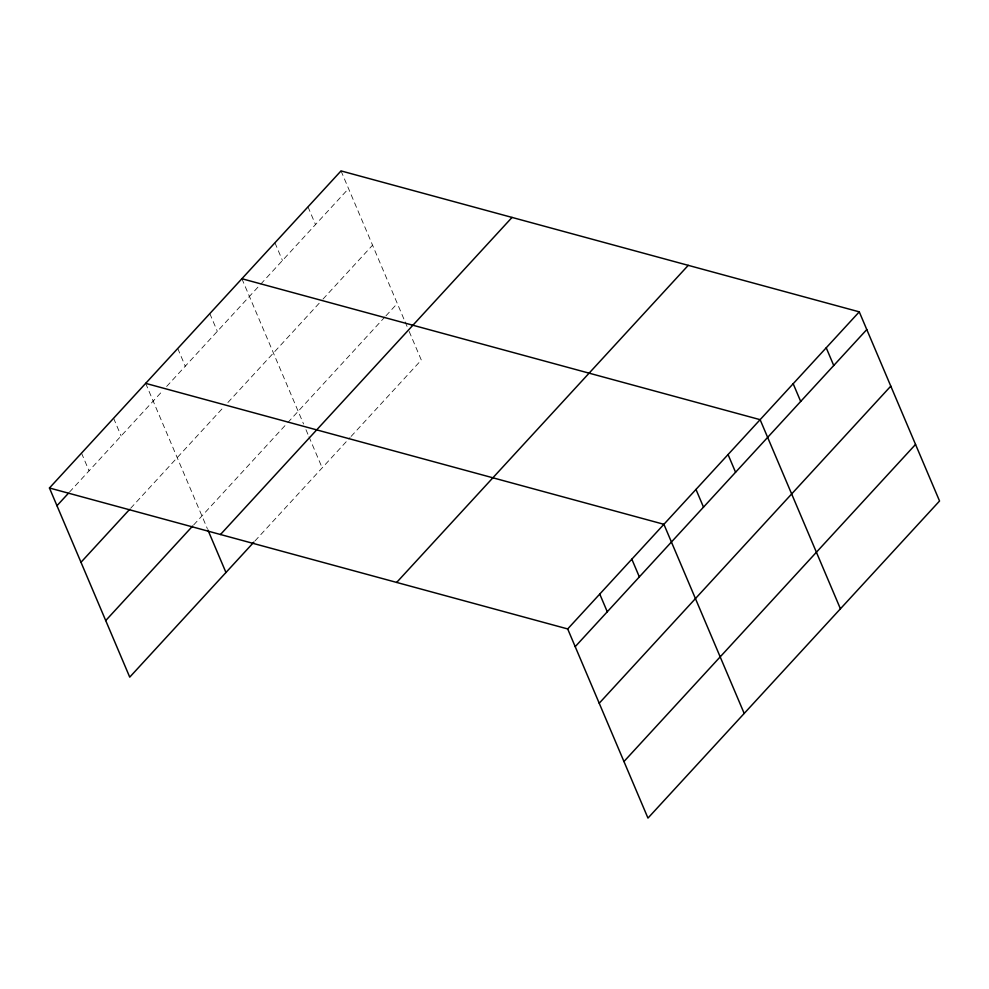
<?xml version="1.0" encoding="UTF-8"?>
<svg xmlns="http://www.w3.org/2000/svg" width="989" height="989" viewBox="0 0 989 989"><rect width="100%" height="100%" fill="white"/><g stroke="black" fill="none" stroke-linecap="round" stroke-linejoin="round"><path stroke-width="0.74" stroke-dasharray="4.95 3.71" d="M69.391 492.213L162.505 390.952M166.647 386.452L259.736 285.203M260.775 284.09L348.548 188.627M130.647 508.284L223.761 407.011M227.903 402.511L321.957 300.223M322.995 299.098L372.556 245.198M193.671 524.936L286.785 423.675M287.824 422.55L384.906 316.962M385.945 315.837L397.306 303.487M254.927 540.995L350.057 437.546M351.095 436.421L421.314 360.058L408.704 330.351M341.032 170.912L404.501 320.448M405.107 321.87L408.111 328.941M307.987 206.849L315.503 224.565M274.942 242.787L282.458 260.503M241.897 278.725L303.574 424.021M305.972 429.683L308.37 435.333M308.976 436.755L322.179 467.859M209.816 313.6L217.333 331.315M177.748 348.487L185.264 366.202M145.667 383.361L207.344 528.658M113.599 418.236L121.115 435.964M81.518 453.123L89.047 470.838"/><path stroke-width="1.48" d="M49.45 487.997L341.032 170.912L859.268 311.856L939.55 501.003L647.968 818.088L567.686 628.942L49.45 487.997L129.732 677.144L253.889 542.12M56.966 505.713L68.352 493.338M80.987 562.284L129.608 509.409M105.724 620.573L192.632 526.061M220.473 534.517L512.042 217.419M396.663 582.434L688.245 265.349M567.686 628.942L859.268 311.856M575.202 646.658L866.784 329.572M599.223 703.228L890.792 386.143M623.96 761.518L915.542 444.432M241.897 278.725L760.121 419.67L840.415 608.804M145.667 383.361L663.903 524.306L744.198 713.452M826.223 347.794L833.739 365.51M793.178 383.732L800.694 401.447M728.052 454.544L735.569 472.26M695.984 489.431L703.5 507.147M631.835 559.181L639.351 576.908M599.754 594.068L607.283 611.783M207.95 530.079L225.962 572.507"/></g></svg>
